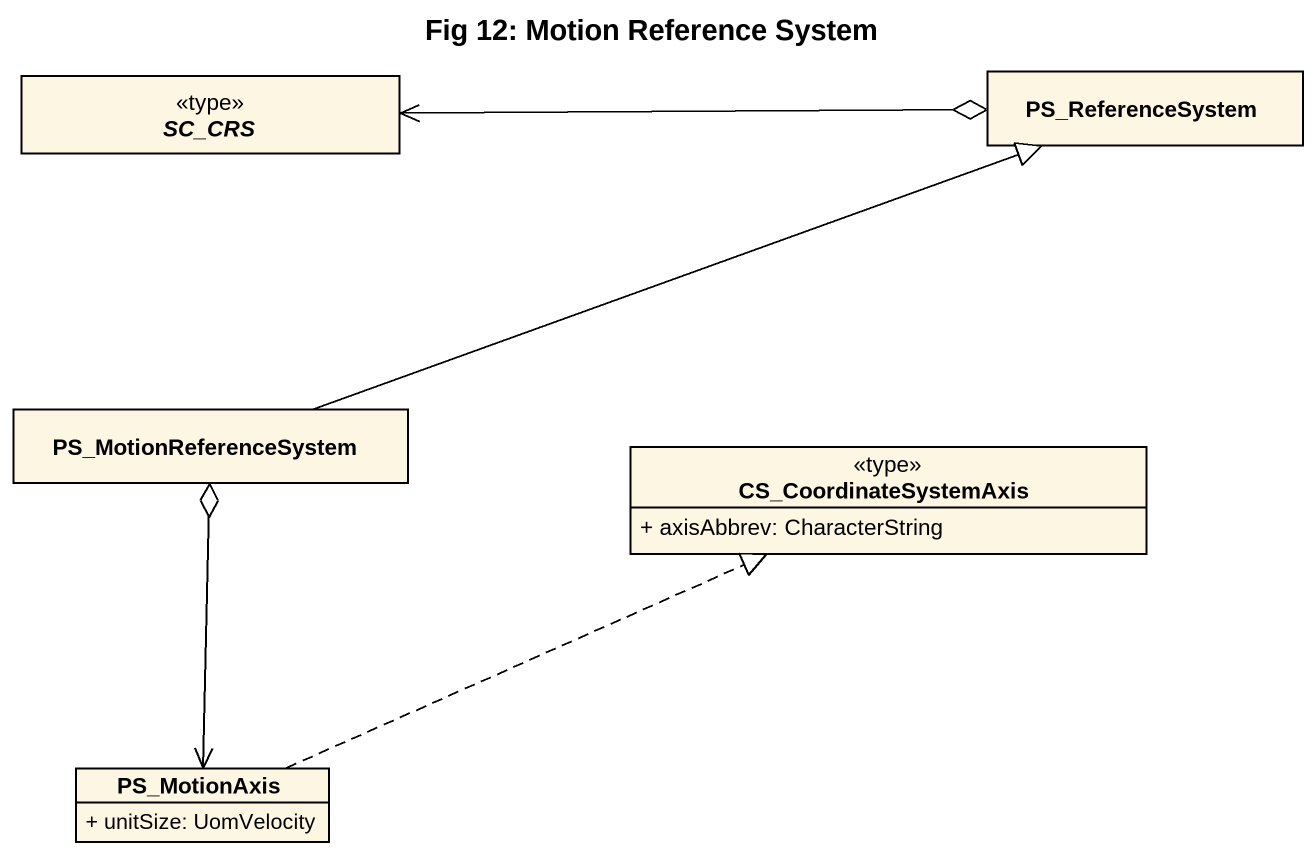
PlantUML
@startuml
title Fig 12: Motion Reference System
hide circle
hide empty members
skinparam classAttributeIconSize 0
abstract class SC_CRS <<type>>
class PS_ReferenceSystem
class PS_MotionReferenceSystem
class CS_CoordinateSystemAxis <<type>> {
  + axisAbbrev: CharacterString
}
class PS_MotionAxis {
  + unitSize: UomVelocity
}
PS_ReferenceSystem o-left-> SC_CRS
PS_MotionReferenceSystem -right-|> PS_ReferenceSystem
PS_MotionAxis <-up-o PS_MotionReferenceSystem
PS_MotionAxis .right.|> CS_CoordinateSystemAxis
@enduml
